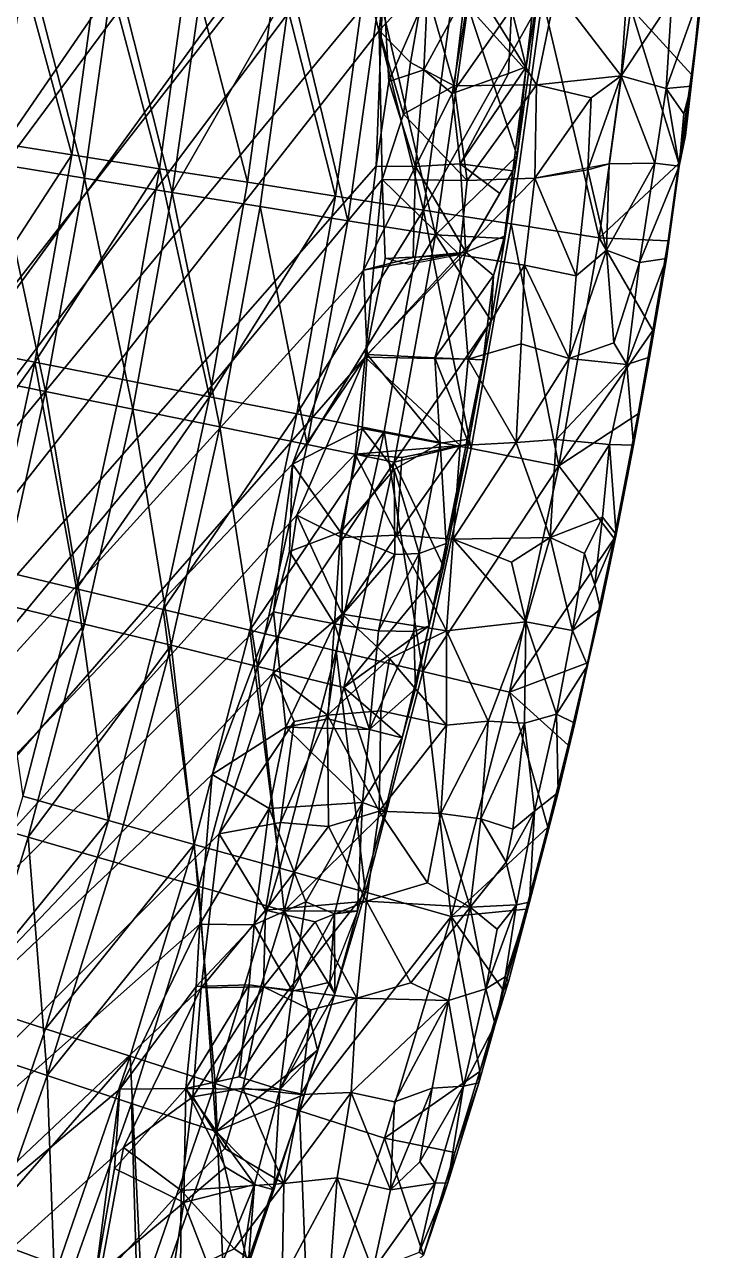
# Model space of a CAD drawing. Header units: metres. Extents: x -30 to 13953, y 0 to 4840.
# Drawn here: x 13711.4 to 13941.5, y 1764.8 to 2179.8 of the extents above; entities that cross this region are included whole.
import ezdxf

# ---------------------------------------------------------------- set-up
doc = ezdxf.new("R2010")
doc.units = ezdxf.units.M
doc.layers.add('SCOCCA', color=7, linetype='Continuous')

msp = doc.modelspace()

# ---------------------------------------------------------------- linework, layer by layer
at = {"layer": 'SCOCCA'}
for points in [[(13025, 3690, 1250), (13846.4, 2399.1, 1367), (13025, 1150, 1250)], [(13021.1, 3629, 1305), (13021.1, 1211, 1305), (13838.8, 2419.9, 1421.4)], [(13838.8, 2419.9, 1421.4), (13021.1, 1211, 1305), (13838, 2364.5, 1421.3)], [(13846.4, 2399.1, 1367), (13845, 2343.6, 1366.8), (13025, 1150, 1250)], [(13838, 2364.5, 1421.3), (13021.1, 1211, 1305), (13835.6, 2309, 1421)], [(13845, 2343.6, 1366.8), (13847.6, 2281.6, 1367.4), (13025, 1150, 1250)], [(13835.6, 2309, 1421), (13021.1, 1211, 1305), (13834.6, 2254.1, 1421.1)], [(13847.6, 2281.6, 1367.4), (13837.5, 2232.9, 1365.7), (13025, 1150, 1250)], [(13834.6, 2254.1, 1421.1), (13021.1, 1211, 1305), (13832.8, 2194.2, 1421.2)], [(13837.5, 2232.9, 1365.7), (13831.4, 2177.8, 1364.8), (13025, 1150, 1250)], [(13846.7, 2194, 1367.8), (13831.4, 2177.8, 1364.8), (13837.5, 2232.9, 1365.7)], [(13701.9, 2132.6, 2825.1), (13682.1, 2207.6, 3055.3), (13712, 2204, 2825.1)], [(13727.4, 2135.7, 3061.2), (13707.2, 2209.9, 3291.6), (13697.6, 2140.4, 3291.6)], [(13727.4, 2135.7, 3061.2), (13737.1, 2206.4, 3061.2), (13707.2, 2209.9, 3291.6)], [(13731.7, 2127.8, 2595), (13701.9, 2132.6, 2825.1), (13712, 2204, 2825.1)], [(13731.7, 2127.8, 2595), (13712, 2204, 2825.1), (13741.9, 2200.4, 2595)], [(13757.1, 2131, 2830.9), (13737.1, 2206.4, 3061.2), (13727.4, 2135.7, 3061.2)], [(13757.1, 2131, 2830.9), (13767, 2202.9, 2830.9), (13737.1, 2206.4, 3061.2)], [(13761.4, 2123, 2364.9), (13731.7, 2127.8, 2595), (13741.9, 2200.4, 2595)], [(13761.4, 2123, 2364.9), (13741.9, 2200.4, 2595), (13771.8, 2196.8, 2364.9)], [(13786.9, 2126.4, 2600.5), (13767, 2202.9, 2830.9), (13757.1, 2131, 2830.9)], [(13786.9, 2126.4, 2600.5), (13796.9, 2199.4, 2600.5), (13767, 2202.9, 2830.9)], [(13816.6, 2121.7, 2370.1), (13796.9, 2199.4, 2600.5), (13786.9, 2126.4, 2600.5)], [(13816.6, 2121.7, 2370.1), (13826.8, 2195.9, 2370.1), (13796.9, 2199.4, 2600.5)], [(13801.6, 2193.2, 2134.8), (13761.4, 2123, 2364.9), (13771.8, 2196.8, 2364.9)], [(13846.4, 2117, 2139.8), (13826.8, 2195.9, 2370.1), (13816.6, 2121.7, 2370.1)], [(13846.4, 2117, 2139.8), (13856.7, 2192.3, 2139.8), (13826.8, 2195.9, 2370.1)], [(13861.3, 2197, 1372.5), (13856.8, 2159.1, 1371.9), (13846.7, 2194, 1367.8)], [(13884.6, 2159.4, 1387), (13856.8, 2159.1, 1371.9), (13861.3, 2197, 1372.5)], [(13884.6, 2159.4, 1387), (13861.3, 2197, 1372.5), (13891.2, 2191.3, 1389.5)], [(13916.6, 2185.3, 1679.1), (13937.1, 2162.9, 1502.1), (13941.5, 2197.5, 1497.2)], [(13937.1, 2162.9, 1502.1), (13937, 2158.9, 1483.3), (13941.5, 2197.5, 1497.2)], [(13937, 2158.9, 1483.3), (13940.2, 2190.6, 1476), (13941.5, 2197.5, 1497.2)], [(13832.8, 2194.2, 1421.2), (13021.1, 1211, 1305), (13830.4, 2131.9, 1422)], [(13791.1, 2118.2, 2134.8), (13761.4, 2123, 2364.9), (13801.6, 2193.2, 2134.8)], [(13820.8, 2113.4, 1904.7), (13791.1, 2118.2, 2134.8), (13801.6, 2193.2, 2134.8)], [(13820.8, 2113.4, 1904.7), (13801.6, 2193.2, 2134.8), (13831.5, 2189.6, 1904.7)], [(13834.7, 2160.5, 1422.2), (13832.8, 2194.2, 1421.2), (13830.4, 2131.9, 1422)], [(13842, 2166.9, 1367), (13831.4, 2177.8, 1364.8), (13846.7, 2194, 1367.8)], [(13847.8, 2190.7, 1426.9), (13832.8, 2194.2, 1421.2), (13834.7, 2160.5, 1422.2)], [(13856.8, 2159.1, 1371.9), (13842, 2166.9, 1367), (13846.7, 2194, 1367.8)], [(13886.7, 2188.8, 1909.4), (13856.7, 2192.3, 2139.8), (13846.4, 2117, 2139.8)], [(13856.1, 2156.4, 1435.1), (13862.3, 2193.6, 1436.8), (13846.5, 2164.5, 1427.4)], [(13846.5, 2164.5, 1427.4), (13862.3, 2193.6, 1436.8), (13847.8, 2190.7, 1426.9)], [(13876.2, 2185.1, 1454.9), (13862.3, 2193.6, 1436.8), (13856.1, 2156.4, 1435.1)], [(13861.4, 2186, 1674.5), (13885.3, 2191.4, 1498), (13881.9, 2163.3, 1497.6)], [(13876.2, 2185.1, 1454.9), (13881.2, 2165.5, 1476.6), (13884.3, 2192.9, 1476.5)], [(13884.3, 2192.9, 1476.5), (13881.2, 2165.5, 1476.6), (13885.3, 2191.4, 1498)], [(13881.2, 2165.5, 1476.6), (13881.9, 2163.3, 1497.6), (13885.3, 2191.4, 1498)], [(13913.3, 2162.4, 1415), (13884.6, 2159.4, 1387), (13891.2, 2191.3, 1389.5)], [(13915.4, 2193.1, 1413.6), (13913.3, 2162.4, 1415), (13891.2, 2191.3, 1389.5)], [(13915.4, 2193.1, 1413.6), (13930.5, 2188.4, 1439.8), (13913.3, 2162.4, 1415)], [(13850.5, 2108.6, 1674.5), (13820.8, 2113.4, 1904.7), (13831.5, 2189.6, 1904.7)], [(13850.5, 2108.6, 1674.5), (13831.5, 2189.6, 1904.7), (13861.4, 2186, 1674.5)], [(13846.5, 2164.5, 1427.4), (13847.8, 2190.7, 1426.9), (13834.7, 2160.5, 1422.2)], [(13876.1, 2112.3, 1909.4), (13886.7, 2188.8, 1909.4), (13846.4, 2117, 2139.8)], [(13905.9, 2107.6, 1679.1), (13886.7, 2188.8, 1909.4), (13876.1, 2112.3, 1909.4)], [(13905.9, 2107.6, 1679.1), (13916.6, 2185.3, 1679.1), (13886.7, 2188.8, 1909.4)], [(13913.3, 2162.4, 1415), (13930.5, 2188.4, 1439.8), (13928.5, 2158.2, 1443.7)], [(13928.5, 2158.2, 1443.7), (13930.5, 2188.4, 1439.8), (13940.2, 2190.6, 1476)], [(13928.5, 2158.2, 1443.7), (13940.2, 2190.6, 1476), (13937, 2158.9, 1483.3)], [(13850.5, 2108.6, 1674.5), (13861.4, 2186, 1674.5), (13878.1, 2135.3, 1497)], [(13875.2, 2163.2, 1457.7), (13876.2, 2185.1, 1454.9), (13856.1, 2156.4, 1435.1)], [(13861.4, 2186, 1674.5), (13881.9, 2163.3, 1497.6), (13878.1, 2135.3, 1497)], [(13875.2, 2163.2, 1457.7), (13881.2, 2165.5, 1476.6), (13876.2, 2185.1, 1454.9)], [(13905.9, 2107.6, 1679.1), (13932.8, 2132.8, 1504.3), (13916.6, 2185.3, 1679.1)], [(13916.6, 2185.3, 1679.1), (13932.8, 2132.8, 1504.3), (13937.1, 2162.9, 1502.1)], [(13831.4, 2177.8, 1364.8), (13832.4, 2127.4, 1365.4), (13025, 1150, 1250)], [(13839.7, 2149.5, 1366.6), (13832.4, 2127.4, 1365.4), (13831.4, 2177.8, 1364.8)], [(13839.7, 2149.5, 1366.6), (13831.4, 2177.8, 1364.8), (13842, 2166.9, 1367)], [(13856.8, 2159.1, 1371.9), (13839.7, 2149.5, 1366.6), (13842, 2166.9, 1367)], [(13843.7, 2131.7, 1427.8), (13846.5, 2164.5, 1427.4), (13834.7, 2160.5, 1422.2)], [(13856.1, 2156.4, 1435.1), (13846.5, 2164.5, 1427.4), (13843.7, 2131.7, 1427.8)], [(13858.8, 2132.6, 1440.9), (13875.2, 2163.2, 1457.7), (13856.1, 2156.4, 1435.1)], [(13881.2, 2165.5, 1476.6), (13858.8, 2132.6, 1440.9), (13876.7, 2130.3, 1476.9)], [(13881.2, 2165.5, 1476.6), (13875.2, 2163.2, 1457.7), (13858.8, 2132.6, 1440.9)], [(13876.7, 2130.3, 1476.9), (13878.1, 2135.3, 1497), (13881.2, 2165.5, 1476.6)], [(13881.2, 2165.5, 1476.6), (13878.1, 2135.3, 1497), (13881.9, 2163.3, 1497.6)], [(13913.3, 2162.4, 1415), (13903.2, 2155, 1403.4), (13884.6, 2159.4, 1387)], [(13902, 2130.6, 1405.3), (13903.2, 2155, 1403.4), (13913.3, 2162.4, 1415)], [(13909.2, 2132.7, 1414.2), (13902, 2130.6, 1405.3), (13913.3, 2162.4, 1415)], [(13909.2, 2132.7, 1414.2), (13913.3, 2162.4, 1415), (13924.7, 2132.9, 1442)], [(13924.7, 2132.9, 1442), (13913.3, 2162.4, 1415), (13928.5, 2158.2, 1443.7)], [(13937, 2158.9, 1483.3), (13937.1, 2162.9, 1502.1), (13932.8, 2132.8, 1504.3)], [(13830.4, 2131.9, 1422), (13843.7, 2131.7, 1427.8), (13834.7, 2160.5, 1422.2)], [(13861.2, 2127, 1375.4), (13839.7, 2149.5, 1366.6), (13856.8, 2159.1, 1371.9)], [(13884.6, 2159.4, 1387), (13861.2, 2127, 1375.4), (13856.8, 2159.1, 1371.9)], [(13884.1, 2127.8, 1389.4), (13861.2, 2127, 1375.4), (13884.6, 2159.4, 1387)], [(13884.1, 2127.8, 1389.4), (13884.6, 2159.4, 1387), (13903.2, 2155, 1403.4)], [(13924.7, 2132.9, 1442), (13928.5, 2158.2, 1443.7), (13932.9, 2131.9, 1475.3)], [(13937, 2158.9, 1483.3), (13934.5, 2149.6, 1468.1), (13928.5, 2158.2, 1443.7)], [(13932.9, 2131.9, 1475.3), (13928.5, 2158.2, 1443.7), (13934.5, 2149.6, 1468.1)], [(13935.1, 2142.2, 1492.3), (13937, 2158.9, 1483.3), (13932.8, 2132.8, 1504.3)], [(13932.9, 2131.9, 1475.3), (13934.5, 2149.6, 1468.1), (13937, 2158.9, 1483.3)], [(13932.9, 2131.9, 1475.3), (13937, 2158.9, 1483.3), (13935.1, 2142.2, 1492.3)], [(13856.1, 2156.4, 1435.1), (13843.7, 2131.7, 1427.8), (13858.8, 2132.6, 1440.9)], [(13902, 2130.6, 1405.3), (13884.1, 2127.8, 1389.4), (13903.2, 2155, 1403.4)], [(13861.2, 2127, 1375.4), (13832.4, 2127.4, 1365.4), (13839.7, 2149.5, 1366.6)], [(13932.9, 2131.9, 1475.3), (13935.1, 2142.2, 1492.3), (13932.8, 2132.8, 1504.3)], [(13727.4, 2135.7, 3061.2), (13697.6, 2140.4, 3291.6), (13685.4, 2071.3, 3291.6)], [(13714.9, 2065.5, 3061.2), (13727.4, 2135.7, 3061.2), (13685.4, 2071.3, 3291.6)], [(13757.1, 2131, 2830.9), (13727.4, 2135.7, 3061.2), (13714.9, 2065.5, 3061.2)], [(13850.5, 2108.6, 1674.5), (13878.1, 2135.3, 1497), (13873.9, 2107.4, 1496.5)], [(13876.7, 2130.3, 1476.9), (13873.9, 2107.4, 1496.5), (13878.1, 2135.3, 1497)], [(13908.3, 2103.4, 1418.5), (13924.7, 2132.9, 1442), (13919.5, 2099.2, 1441)], [(13908.3, 2103.4, 1418.5), (13909.2, 2132.7, 1414.2), (13924.7, 2132.9, 1442)], [(13919.5, 2099.2, 1441), (13924.7, 2132.9, 1442), (13932.9, 2131.9, 1475.3)], [(13830.4, 2131.9, 1422), (13021.1, 1211, 1305), (13826.1, 2096.6, 1421.8)], [(13718.5, 2055.6, 2595), (13689, 2061.6, 2825.1), (13701.9, 2132.6, 2825.1)], [(13718.5, 2055.6, 2595), (13701.9, 2132.6, 2825.1), (13731.7, 2127.8, 2595)], [(13744.5, 2059.6, 2830.9), (13757.1, 2131, 2830.9), (13714.9, 2065.5, 3061.2)], [(13774, 2053.8, 2600.5), (13757.1, 2131, 2830.9), (13744.5, 2059.6, 2830.9)], [(13774, 2053.8, 2600.5), (13786.9, 2126.4, 2600.5), (13757.1, 2131, 2830.9)], [(13826.1, 2096.6, 1421.8), (13843.7, 2131.7, 1427.8), (13830.4, 2131.9, 1422)], [(13842.9, 2100.9, 1429.6), (13843.7, 2131.7, 1427.8), (13826.1, 2096.6, 1421.8)], [(13842.9, 2100.9, 1429.6), (13860.7, 2102.8, 1448.4), (13843.7, 2131.7, 1427.8)], [(13860.7, 2102.8, 1448.4), (13858.8, 2132.6, 1440.9), (13843.7, 2131.7, 1427.8)], [(13860.7, 2102.8, 1448.4), (13872.3, 2122.6, 1463.2), (13858.8, 2132.6, 1440.9)], [(13872.3, 2122.6, 1463.2), (13876.7, 2130.3, 1476.9), (13858.8, 2132.6, 1440.9)], [(13876.7, 2130.3, 1476.9), (13872.3, 2122.6, 1463.2), (13860.7, 2102.8, 1448.4)], [(13873.8, 2108.2, 1479.9), (13876.7, 2130.3, 1476.9), (13860.7, 2102.8, 1448.4)], [(13873.8, 2108.2, 1479.9), (13873.9, 2107.4, 1496.5), (13876.7, 2130.3, 1476.9)], [(13909.2, 2132.7, 1414.2), (13884.1, 2127.8, 1389.4), (13902, 2130.6, 1405.3)], [(13902, 2130.6, 1405.3), (13898.1, 2094.7, 1406.5), (13884.1, 2127.8, 1389.4)], [(13908.3, 2103.4, 1418.5), (13898.1, 2094.7, 1406.5), (13902, 2130.6, 1405.3)], [(13908.3, 2103.4, 1418.5), (13902, 2130.6, 1405.3), (13909.2, 2132.7, 1414.2)], [(13905.9, 2107.6, 1679.1), (13929.2, 2106.6, 1501.1), (13932.8, 2132.8, 1504.3)], [(13919.5, 2099.2, 1441), (13932.9, 2131.9, 1475.3), (13928.6, 2100.6, 1480.9)], [(13929.2, 2106.6, 1501.1), (13928.6, 2100.6, 1480.9), (13932.8, 2132.8, 1504.3)], [(13928.6, 2100.6, 1480.9), (13932.9, 2131.9, 1475.3), (13932.8, 2132.8, 1504.3)], [(13832.4, 2127.4, 1365.4), (13826.7, 2067.2, 1365.1), (13025, 1150, 1250)], [(13748, 2049.6, 2364.9), (13718.5, 2055.6, 2595), (13731.7, 2127.8, 2595)], [(13748, 2049.6, 2364.9), (13731.7, 2127.8, 2595), (13761.4, 2123, 2364.9)], [(13816.6, 2121.7, 2370.1), (13786.9, 2126.4, 2600.5), (13774, 2053.8, 2600.5)], [(13833.4, 2100.6, 1365.9), (13826.7, 2067.2, 1365.1), (13832.4, 2127.4, 1365.4)], [(13832.4, 2127.4, 1365.4), (13858.6, 2101.8, 1375.4), (13833.4, 2100.6, 1365.9)], [(13861.2, 2127, 1375.4), (13858.6, 2101.8, 1375.4), (13832.4, 2127.4, 1365.4)], [(13884.1, 2127.8, 1389.4), (13858.6, 2101.8, 1375.4), (13861.2, 2127, 1375.4)], [(13884.1, 2127.8, 1389.4), (13880.6, 2098.3, 1389.4), (13858.6, 2101.8, 1375.4)], [(13884.1, 2127.8, 1389.4), (13898.1, 2094.7, 1406.5), (13880.6, 2098.3, 1389.4)], [(13777.5, 2043.6, 2134.8), (13748, 2049.6, 2364.9), (13761.4, 2123, 2364.9)], [(13777.5, 2043.6, 2134.8), (13761.4, 2123, 2364.9), (13791.1, 2118.2, 2134.8)], [(13803.5, 2048, 2370.1), (13816.6, 2121.7, 2370.1), (13774, 2053.8, 2600.5)], [(13846.4, 2117, 2139.8), (13816.6, 2121.7, 2370.1), (13803.5, 2048, 2370.1)], [(13807, 2037.6, 1904.7), (13777.5, 2043.6, 2134.8), (13791.1, 2118.2, 2134.8)], [(13807, 2037.6, 1904.7), (13791.1, 2118.2, 2134.8), (13820.8, 2113.4, 1904.7)], [(13833.1, 2042.1, 2139.8), (13846.4, 2117, 2139.8), (13803.5, 2048, 2370.1)], [(13862.6, 2036.3, 1909.4), (13846.4, 2117, 2139.8), (13833.1, 2042.1, 2139.8)], [(13862.6, 2036.3, 1909.4), (13876.1, 2112.3, 1909.4), (13846.4, 2117, 2139.8)], [(13850.5, 2108.6, 1674.5), (13807, 2037.6, 1904.7), (13820.8, 2113.4, 1904.7)], [(13892.2, 2030.4, 1679.1), (13876.1, 2112.3, 1909.4), (13862.6, 2036.3, 1909.4)], [(13892.2, 2030.4, 1679.1), (13905.9, 2107.6, 1679.1), (13876.1, 2112.3, 1909.4)], [(13836.5, 2031.7, 1674.5), (13807, 2037.6, 1904.7), (13850.5, 2108.6, 1674.5)], [(13836.5, 2031.7, 1674.5), (13850.5, 2108.6, 1674.5), (13869.3, 2079.5, 1495.8)], [(13850.5, 2108.6, 1674.5), (13873.9, 2107.4, 1496.5), (13869.3, 2079.5, 1495.8)], [(13870.1, 2094.8, 1470.8), (13873.8, 2108.2, 1479.9), (13860.7, 2102.8, 1448.4)], [(13870.1, 2094.8, 1470.8), (13873.9, 2107.4, 1496.5), (13873.8, 2108.2, 1479.9)], [(13870.1, 2094.8, 1470.8), (13869.3, 2079.5, 1495.8), (13873.9, 2107.4, 1496.5)], [(13892.2, 2030.4, 1679.1), (13924, 2076.2, 1503.1), (13905.9, 2107.6, 1679.1)], [(13905.9, 2107.6, 1679.1), (13924, 2076.2, 1503.1), (13929.2, 2106.6, 1501.1)], [(13928.6, 2100.6, 1480.9), (13929.2, 2106.6, 1501.1), (13924, 2076.2, 1503.1)], [(13827.3, 2068.1, 1423.6), (13860.7, 2102.8, 1448.4), (13826.1, 2096.6, 1421.8)], [(13842.9, 2100.9, 1429.6), (13826.1, 2096.6, 1421.8), (13860.7, 2102.8, 1448.4)], [(13826.7, 2067.2, 1365.1), (13833.4, 2100.6, 1365.9), (13858.6, 2101.8, 1375.4)], [(13826.7, 2067.2, 1365.1), (13858.6, 2101.8, 1375.4), (13861.5, 2066.5, 1379.4)], [(13827.3, 2068.1, 1423.6), (13850.3, 2067, 1442.1), (13860.7, 2102.8, 1448.4)], [(13841.6, 2098.6, 1368.3), (13833.4, 2100.6, 1365.9), (13858.6, 2101.8, 1375.4)], [(13870.1, 2094.8, 1470.8), (13860.7, 2102.8, 1448.4), (13850.3, 2067, 1442.1)], [(13861.5, 2066.5, 1379.4), (13858.6, 2101.8, 1375.4), (13880.6, 2098.3, 1389.4)], [(13898.1, 2094.7, 1406.5), (13908.3, 2103.4, 1418.5), (13895.7, 2066.8, 1409)], [(13895.7, 2066.8, 1409), (13908.3, 2103.4, 1418.5), (13910.8, 2072.1, 1430.4)], [(13908.3, 2103.4, 1418.5), (13919.5, 2099.2, 1441), (13910.8, 2072.1, 1430.4)], [(13915.2, 2064.7, 1443.9), (13928.6, 2100.6, 1480.9), (13922.9, 2067.2, 1478.1)], [(13915.2, 2064.7, 1443.9), (13919.5, 2099.2, 1441), (13928.6, 2100.6, 1480.9)], [(13922.9, 2067.2, 1478.1), (13928.6, 2100.6, 1480.9), (13924, 2076.2, 1503.1)], [(13826.1, 2096.6, 1421.8), (13021.1, 1211, 1305), (13802.1, 2031, 1416.4)], [(13827.3, 2068.1, 1423.6), (13826.1, 2096.6, 1421.8), (13802.1, 2031, 1416.4)], [(13861.5, 2066.5, 1379.4), (13880.6, 2098.3, 1389.4), (13879.5, 2071.7, 1391.3)], [(13879.5, 2071.7, 1391.3), (13880.6, 2098.3, 1389.4), (13895.7, 2066.8, 1409)], [(13880.6, 2098.3, 1389.4), (13898.1, 2094.7, 1406.5), (13895.7, 2066.8, 1409)], [(13915.2, 2064.7, 1443.9), (13910.8, 2072.1, 1430.4), (13919.5, 2099.2, 1441)], [(13870.1, 2094.8, 1470.8), (13850.3, 2067, 1442.1), (13866.6, 2066.3, 1477.2)], [(13866.6, 2066.3, 1477.2), (13869.3, 2079.5, 1495.8), (13870.1, 2094.8, 1470.8)], [(13836.5, 2031.7, 1674.5), (13869.3, 2079.5, 1495.8), (13861.6, 2037.9, 1494.8)], [(13866.6, 2066.3, 1477.2), (13861.6, 2037.9, 1494.8), (13869.3, 2079.5, 1495.8)], [(13892.2, 2030.4, 1679.1), (13919.1, 2048, 1502.4), (13924, 2076.2, 1503.1)], [(13922.9, 2067.2, 1478.1), (13924, 2076.2, 1503.1), (13919.1, 2048, 1502.4)], [(13714.9, 2065.5, 3061.2), (13685.4, 2071.3, 3291.6), (13670.4, 2002.8, 3291.6)], [(13879.5, 2071.7, 1391.3), (13877.8, 2038.3, 1394.5), (13861.5, 2066.5, 1379.4)], [(13879.5, 2071.7, 1391.3), (13895.7, 2066.8, 1409), (13877.8, 2038.3, 1394.5)], [(13895.7, 2066.8, 1409), (13910.8, 2072.1, 1430.4), (13915.2, 2064.7, 1443.9)], [(13826.7, 2067.2, 1365.1), (13803.6, 2013.7, 1360.9), (13025, 1150, 1250)], [(13825.7, 2043.1, 1424.5), (13827.3, 2068.1, 1423.6), (13802.1, 2031, 1416.4)], [(13823.3, 2034.4, 1364.8), (13803.6, 2013.7, 1360.9), (13826.7, 2067.2, 1365.1)], [(13823.3, 2034.4, 1364.8), (13826.7, 2067.2, 1365.1), (13858.8, 2037.3, 1380.3)], [(13852.1, 2038.1, 1450.9), (13827.3, 2068.1, 1423.6), (13825.7, 2043.1, 1424.5)], [(13858.8, 2037.3, 1380.3), (13826.7, 2067.2, 1365.1), (13861.5, 2066.5, 1379.4)], [(13852.1, 2038.1, 1450.9), (13850.3, 2067, 1442.1), (13827.3, 2068.1, 1423.6)], [(13861.2, 2039.3, 1474), (13850.3, 2067, 1442.1), (13852.1, 2038.1, 1450.9)], [(13866.6, 2066.3, 1477.2), (13850.3, 2067, 1442.1), (13861.2, 2039.3, 1474)], [(13858.8, 2037.3, 1380.3), (13861.5, 2066.5, 1379.4), (13877.8, 2038.3, 1394.5)], [(13895.7, 2066.8, 1409), (13891.3, 2039.3, 1409.1), (13877.8, 2038.3, 1394.5)], [(13895.7, 2066.8, 1409), (13915.2, 2064.7, 1443.9), (13891.3, 2039.3, 1409.1)], [(13915.2, 2064.7, 1443.9), (13922.9, 2067.2, 1478.1), (13917.5, 2037.4, 1477.3)], [(13922.9, 2067.2, 1478.1), (13919.1, 2048, 1502.4), (13917.5, 2037.4, 1477.3)], [(13699.7, 1995.8, 3061.2), (13714.9, 2065.5, 3061.2), (13670.4, 2002.8, 3291.6)], [(13729, 1988.8, 2830.9), (13714.9, 2065.5, 3061.2), (13699.7, 1995.8, 3061.2)], [(13729, 1988.8, 2830.9), (13744.5, 2059.6, 2830.9), (13714.9, 2065.5, 3061.2)], [(13861.2, 2039.3, 1474), (13861.6, 2037.9, 1494.8), (13866.6, 2066.3, 1477.2)], [(13915.2, 2064.7, 1443.9), (13909.4, 2037.6, 1441.1), (13891.3, 2039.3, 1409.1)], [(13915.2, 2064.7, 1443.9), (13917.5, 2037.4, 1477.3), (13909.4, 2037.6, 1441.1)], [(13702.5, 1984, 2595), (13689, 2061.6, 2825.1), (13718.5, 2055.6, 2595)], [(13774, 2053.8, 2600.5), (13744.5, 2059.6, 2830.9), (13729, 1988.8, 2830.9)], [(13731.7, 1976.8, 2364.9), (13702.5, 1984, 2595), (13718.5, 2055.6, 2595)], [(13731.7, 1976.8, 2364.9), (13718.5, 2055.6, 2595), (13748, 2049.6, 2364.9)], [(13758.3, 1981.8, 2600.5), (13774, 2053.8, 2600.5), (13729, 1988.8, 2830.9)], [(13803.5, 2048, 2370.1), (13774, 2053.8, 2600.5), (13758.3, 1981.8, 2600.5)], [(13761, 1969.7, 2134.8), (13731.7, 1976.8, 2364.9), (13748, 2049.6, 2364.9)], [(13761, 1969.7, 2134.8), (13748, 2049.6, 2364.9), (13777.5, 2043.6, 2134.8)], [(13787.6, 1974.8, 2370.1), (13803.5, 2048, 2370.1), (13758.3, 1981.8, 2600.5)], [(13833.1, 2042.1, 2139.8), (13803.5, 2048, 2370.1), (13787.6, 1974.8, 2370.1)], [(13892.2, 2030.4, 1679.1), (13910.9, 2005.8, 1501.3), (13919.1, 2048, 1502.4)], [(13917.5, 2037.4, 1477.3), (13919.1, 2048, 1502.4), (13910.9, 2005.8, 1501.3)], [(13790.2, 1962.5, 1904.7), (13761, 1969.7, 2134.8), (13777.5, 2043.6, 2134.8)], [(13790.2, 1962.5, 1904.7), (13777.5, 2043.6, 2134.8), (13807, 2037.6, 1904.7)], [(13816.9, 1967.8, 2139.8), (13833.1, 2042.1, 2139.8), (13787.6, 1974.8, 2370.1)], [(13802.1, 2031, 1416.4), (13818.3, 2008, 1423.2), (13825.7, 2043.1, 1424.5)], [(13846.2, 1960.8, 1909.4), (13833.1, 2042.1, 2139.8), (13816.9, 1967.8, 2139.8)], [(13818.3, 2008, 1423.2), (13836.5, 2029.2, 1432.9), (13825.7, 2043.1, 1424.5)], [(13825.7, 2043.1, 1424.5), (13836.5, 2029.2, 1432.9), (13852.1, 2038.1, 1450.9)], [(13846.2, 1960.8, 1909.4), (13862.6, 2036.3, 1909.4), (13833.1, 2042.1, 2139.8)], [(13836.5, 2031.7, 1674.5), (13790.2, 1962.5, 1904.7), (13807, 2037.6, 1904.7)], [(13844.9, 2000.8, 1449.9), (13852.1, 2038.1, 1450.9), (13836.5, 2029.2, 1432.9)], [(13836.5, 2031.7, 1674.5), (13861.6, 2037.9, 1494.8), (13853.2, 1996.4, 1493.6)], [(13854.1, 2004.1, 1473.6), (13852.1, 2038.1, 1450.9), (13844.9, 2000.8, 1449.9)], [(13854.1, 2004.1, 1473.6), (13861.2, 2039.3, 1474), (13852.1, 2038.1, 1450.9)], [(13854.1, 2004.1, 1473.6), (13853.2, 1996.4, 1493.6), (13861.6, 2037.9, 1494.8)], [(13854.1, 2004.1, 1473.6), (13861.6, 2037.9, 1494.8), (13861.2, 2039.3, 1474)], [(13856.4, 2005.6, 1382), (13858.8, 2037.3, 1380.3), (13877.8, 2038.3, 1394.5)], [(13856.4, 2005.6, 1382), (13877.8, 2038.3, 1394.5), (13889.3, 2006.2, 1414.8)], [(13891.3, 2039.3, 1409.1), (13889.3, 2006.2, 1414.8), (13877.8, 2038.3, 1394.5)], [(13891.3, 2039.3, 1409.1), (13909.4, 2037.6, 1441.1), (13889.3, 2006.2, 1414.8)], [(13907, 2013.1, 1446.6), (13889.3, 2006.2, 1414.8), (13909.4, 2037.6, 1441.1)], [(13907, 2013.1, 1446.6), (13909.4, 2037.6, 1441.1), (13911.6, 2007.2, 1476.6)], [(13909.4, 2037.6, 1441.1), (13917.5, 2037.4, 1477.3), (13911.6, 2007.2, 1476.6)], [(13818.7, 2006.2, 1364.3), (13803.6, 2013.7, 1360.9), (13823.3, 2034.4, 1364.8)], [(13823.3, 2034.4, 1364.8), (13837.4, 2007, 1370.9), (13818.7, 2006.2, 1364.3)], [(13823.3, 2034.4, 1364.8), (13858.8, 2037.3, 1380.3), (13839.1, 2033.2, 1370.1)], [(13823.3, 2034.4, 1364.8), (13839.1, 2033.2, 1370.1), (13837.4, 2007, 1370.9)], [(13837.4, 2007, 1370.9), (13839.1, 2033.2, 1370.1), (13858.8, 2037.3, 1380.3)], [(13837.4, 2007, 1370.9), (13858.8, 2037.3, 1380.3), (13856.4, 2005.6, 1382)], [(13892.2, 2030.4, 1679.1), (13862.6, 2036.3, 1909.4), (13846.2, 1960.8, 1909.4)], [(13911.6, 2007.2, 1476.6), (13917.5, 2037.4, 1477.3), (13910.9, 2005.8, 1501.3)], [(13802.1, 2031, 1416.4), (13021.1, 1211, 1305), (13795.6, 1981, 1415.9)], [(13819.4, 1955.4, 1674.5), (13790.2, 1962.5, 1904.7), (13836.5, 2031.7, 1674.5)], [(13801.1, 2001.4, 1416.6), (13802.1, 2031, 1416.4), (13795.6, 1981, 1415.9)], [(13802.1, 2031, 1416.4), (13801.1, 2001.4, 1416.6), (13818.3, 2008, 1423.2)], [(13836.7, 2000.4, 1438.4), (13836.5, 2029.2, 1432.9), (13818.3, 2008, 1423.2)], [(13819.4, 1955.4, 1674.5), (13836.5, 2031.7, 1674.5), (13853.2, 1996.4, 1493.6)], [(13844.9, 2000.8, 1449.9), (13836.5, 2029.2, 1432.9), (13836.7, 2000.4, 1438.4)], [(13875.5, 1953.8, 1679.1), (13892.2, 2030.4, 1679.1), (13846.2, 1960.8, 1909.4)], [(13875.5, 1953.8, 1679.1), (13910.9, 2005.8, 1501.3), (13892.2, 2030.4, 1679.1)], [(13803.6, 2013.7, 1360.9), (13795.5, 1960.3, 1359.9), (13025, 1150, 1250)], [(13818.9, 1980.2, 1365.4), (13795.5, 1960.3, 1359.9), (13803.6, 2013.7, 1360.9)], [(13818.9, 1980.2, 1365.4), (13803.6, 2013.7, 1360.9), (13818.7, 2006.2, 1364.3)], [(13907, 2013.1, 1446.6), (13900.9, 2000.7, 1436.4), (13889.3, 2006.2, 1414.8)], [(13907, 2013.1, 1446.6), (13904.4, 1990.2, 1452.5), (13900.9, 2000.7, 1436.4)], [(13907, 2013.1, 1446.6), (13911.6, 2007.2, 1476.6), (13904.4, 1990.2, 1452.5)], [(13816.3, 1977, 1424.9), (13818.3, 2008, 1423.2), (13801.1, 2001.4, 1416.6)], [(13836.7, 2000.4, 1438.4), (13818.3, 2008, 1423.2), (13816.3, 1977, 1424.9)], [(13818.7, 2006.2, 1364.3), (13837.4, 2007, 1370.9), (13818.9, 1980.2, 1365.4)], [(13818.9, 1980.2, 1365.4), (13837.4, 2007, 1370.9), (13854.2, 1974.6, 1384.5)], [(13837.4, 2007, 1370.9), (13856.4, 2005.6, 1382), (13854.2, 1974.6, 1384.5)], [(13854.2, 1974.6, 1384.5), (13856.4, 2005.6, 1382), (13881, 1977.6, 1410.8)], [(13889.3, 2006.2, 1414.8), (13876.2, 1997.8, 1399.6), (13856.4, 2005.6, 1382)], [(13881, 1977.6, 1410.8), (13856.4, 2005.6, 1382), (13876.2, 1997.8, 1399.6)], [(13875.5, 1953.8, 1679.1), (13901.9, 1963.8, 1500.1), (13910.9, 2005.8, 1501.3)], [(13881, 1977.6, 1410.8), (13876.2, 1997.8, 1399.6), (13889.3, 2006.2, 1414.8)], [(13881, 1977.6, 1410.8), (13889.3, 2006.2, 1414.8), (13896.8, 1974.7, 1439.8)], [(13896.8, 1974.7, 1439.8), (13889.3, 2006.2, 1414.8), (13900.9, 2000.7, 1436.4)], [(13906.3, 1981.9, 1476.9), (13910.9, 2005.8, 1501.3), (13901.9, 1963.8, 1500.1)], [(13911.6, 2007.2, 1476.6), (13906.3, 1981.9, 1476.9), (13904.4, 1990.2, 1452.5)], [(13911.6, 2007.2, 1476.6), (13910.9, 2005.8, 1501.3), (13906.3, 1981.9, 1476.9)], [(13816.3, 1977, 1424.9), (13801.1, 2001.4, 1416.6), (13795.6, 1981, 1415.9)], [(13831.2, 1974.6, 1438.7), (13836.7, 2000.4, 1438.4), (13816.3, 1977, 1424.9)], [(13831.2, 1974.6, 1438.7), (13844.9, 2000.8, 1449.9), (13836.7, 2000.4, 1438.4)], [(13843.1, 1974.4, 1456.5), (13844.9, 2000.8, 1449.9), (13831.2, 1974.6, 1438.7)], [(13848.3, 1976.3, 1477.1), (13844.9, 2000.8, 1449.9), (13843.1, 1974.4, 1456.5)], [(13848.3, 1976.3, 1477.1), (13854.1, 2004.1, 1473.6), (13844.9, 2000.8, 1449.9)], [(13848.3, 1976.3, 1477.1), (13853.2, 1996.4, 1493.6), (13854.1, 2004.1, 1473.6)], [(13896.8, 1974.7, 1439.8), (13900.9, 2000.7, 1436.4), (13904.4, 1990.2, 1452.5)], [(13819.4, 1955.4, 1674.5), (13853.2, 1996.4, 1493.6), (13848.3, 1976.3, 1477.1)], [(13710.8, 1918.6, 2830.9), (13729, 1988.8, 2830.9), (13699.7, 1995.8, 3061.2)], [(13739.8, 1910.4, 2600.5), (13729, 1988.8, 2830.9), (13710.8, 1918.6, 2830.9)], [(13739.8, 1910.4, 2600.5), (13758.3, 1981.8, 2600.5), (13729, 1988.8, 2830.9)], [(13896.8, 1974.7, 1439.8), (13904.4, 1990.2, 1452.5), (13906.3, 1981.9, 1476.9)], [(13731.7, 1976.8, 2364.9), (13683.6, 1913.1, 2595), (13702.5, 1984, 2595)], [(13021.1, 1211, 1305), (13774.9, 1926, 1412.4), (13795.6, 1981, 1415.9)], [(13768.8, 1902.3, 2370.1), (13758.3, 1981.8, 2600.5), (13739.8, 1910.4, 2600.5)], [(13768.8, 1902.3, 2370.1), (13787.6, 1974.8, 2370.1), (13758.3, 1981.8, 2600.5)], [(13799.8, 1942, 1419.5), (13795.6, 1981, 1415.9), (13774.9, 1926, 1412.4)], [(13818.9, 1980.2, 1365.4), (13813.9, 1946, 1365.2), (13795.5, 1960.3, 1359.9)], [(13799.8, 1942, 1419.5), (13816.3, 1977, 1424.9), (13795.6, 1981, 1415.9)], [(13818.9, 1980.2, 1365.4), (13834.9, 1965.2, 1373.2), (13813.9, 1946, 1365.2)], [(13834.9, 1965.2, 1373.2), (13818.9, 1980.2, 1365.4), (13854.2, 1974.6, 1384.5)], [(13896.8, 1974.7, 1439.8), (13906.3, 1981.9, 1476.9), (13901.9, 1962.9, 1473.1)], [(13901.9, 1962.9, 1473.1), (13906.3, 1981.9, 1476.9), (13901.9, 1963.8, 1500.1)], [(13712.6, 1904.8, 2364.9), (13683.6, 1913.1, 2595), (13731.7, 1976.8, 2364.9)], [(13761, 1969.7, 2134.8), (13712.6, 1904.8, 2364.9), (13731.7, 1976.8, 2364.9)], [(13816.3, 1977, 1424.9), (13799.8, 1942, 1419.5), (13814, 1944.8, 1427.3)], [(13828.1, 1941.2, 1444.4), (13816.3, 1977, 1424.9), (13814, 1944.8, 1427.3)], [(13828.1, 1941.2, 1444.4), (13831.2, 1974.6, 1438.7), (13816.3, 1977, 1424.9)], [(13819.4, 1955.4, 1674.5), (13848.3, 1976.3, 1477.1), (13839.2, 1938.4, 1474.2)], [(13843.7, 1955, 1475.3), (13839.2, 1938.4, 1474.2), (13848.3, 1976.3, 1477.1)], [(13843.1, 1974.4, 1456.5), (13843.7, 1955, 1475.3), (13848.3, 1976.3, 1477.1)], [(13881, 1977.6, 1410.8), (13868.3, 1944, 1402.8), (13854.2, 1974.6, 1384.5)], [(13881, 1977.6, 1410.8), (13880.6, 1943.3, 1420.7), (13868.3, 1944, 1402.8)], [(13880.6, 1943.3, 1420.7), (13881, 1977.6, 1410.8), (13891.4, 1946.4, 1442)], [(13896.8, 1974.7, 1439.8), (13891.4, 1946.4, 1442), (13881, 1977.6, 1410.8)], [(13797.8, 1894.2, 2139.8), (13787.6, 1974.8, 2370.1), (13768.8, 1902.3, 2370.1)], [(13797.8, 1894.2, 2139.8), (13816.9, 1967.8, 2139.8), (13787.6, 1974.8, 2370.1)], [(13828.1, 1941.2, 1444.4), (13843.1, 1974.4, 1456.5), (13831.2, 1974.6, 1438.7)], [(13828.1, 1941.2, 1444.4), (13843.7, 1955, 1475.3), (13843.1, 1974.4, 1456.5)], [(13854.2, 1974.6, 1384.5), (13854.2, 1942.7, 1389.5), (13834.9, 1965.2, 1373.2)], [(13854.2, 1974.6, 1384.5), (13868.3, 1944, 1402.8), (13854.2, 1942.7, 1389.5)], [(13891.4, 1946.4, 1442), (13896.8, 1974.7, 1439.8), (13901.9, 1962.9, 1473.1)], [(13741.5, 1896.4, 2134.8), (13712.6, 1904.8, 2364.9), (13761, 1969.7, 2134.8)], [(13770.4, 1888.1, 1904.7), (13741.5, 1896.4, 2134.8), (13761, 1969.7, 2134.8)], [(13770.4, 1888.1, 1904.7), (13761, 1969.7, 2134.8), (13790.2, 1962.5, 1904.7)], [(13826.8, 1886.1, 1909.4), (13816.9, 1967.8, 2139.8), (13797.8, 1894.2, 2139.8)], [(13826.8, 1886.1, 1909.4), (13846.2, 1960.8, 1909.4), (13816.9, 1967.8, 2139.8)], [(13834.9, 1965.2, 1373.2), (13832, 1947.5, 1373.3), (13813.9, 1946, 1365.2)], [(13834.9, 1965.2, 1373.2), (13854.2, 1942.7, 1389.5), (13832, 1947.5, 1373.3)], [(13875.5, 1953.8, 1679.1), (13895.4, 1935.9, 1499.3), (13901.9, 1963.8, 1500.1)], [(13891.4, 1946.4, 1442), (13901.9, 1962.9, 1473.1), (13897.6, 1943.3, 1475.7)], [(13897.6, 1943.3, 1475.7), (13901.9, 1963.8, 1500.1), (13895.4, 1935.9, 1499.3)], [(13897.6, 1943.3, 1475.7), (13901.9, 1962.9, 1473.1), (13901.9, 1963.8, 1500.1)], [(13795.5, 1960.3, 1359.9), (13777.3, 1905.9, 1357.1), (13025, 1150, 1250)], [(13799.3, 1879.8, 1674.5), (13770.4, 1888.1, 1904.7), (13790.2, 1962.5, 1904.7)], [(13802.6, 1943.9, 1361.7), (13777.3, 1905.9, 1357.1), (13795.5, 1960.3, 1359.9)], [(13799.3, 1879.8, 1674.5), (13790.2, 1962.5, 1904.7), (13819.4, 1955.4, 1674.5)], [(13802.6, 1943.9, 1361.7), (13795.5, 1960.3, 1359.9), (13813.9, 1946, 1365.2)], [(13855.8, 1877.9, 1679.1), (13846.2, 1960.8, 1909.4), (13826.8, 1886.1, 1909.4)], [(13855.8, 1877.9, 1679.1), (13875.5, 1953.8, 1679.1), (13846.2, 1960.8, 1909.4)], [(13799.3, 1879.8, 1674.5), (13819.4, 1955.4, 1674.5), (13833.5, 1913.7, 1476.9)], [(13819.4, 1955.4, 1674.5), (13839.2, 1938.4, 1474.2), (13833.5, 1913.7, 1476.9)], [(13828.1, 1941.2, 1444.4), (13839.2, 1938.4, 1474.2), (13843.7, 1955, 1475.3)], [(13855.8, 1877.9, 1679.1), (13888.5, 1908.1, 1498.4), (13875.5, 1953.8, 1679.1)], [(13875.5, 1953.8, 1679.1), (13888.5, 1908.1, 1498.4), (13895.4, 1935.9, 1499.3)], [(13813.9, 1946, 1365.2), (13832, 1947.5, 1373.3), (13831.4, 1913.6, 1376.5)], [(13831.4, 1913.6, 1376.5), (13832, 1947.5, 1373.3), (13854.2, 1942.7, 1389.5)], [(13884, 1913.6, 1443), (13880.6, 1943.3, 1420.7), (13891.4, 1946.4, 1442)], [(13884, 1913.6, 1443), (13891.4, 1946.4, 1442), (13892, 1919.9, 1475.8)], [(13892, 1919.9, 1475.8), (13891.4, 1946.4, 1442), (13897.6, 1943.3, 1475.7)], [(13794.2, 1914.5, 1419.5), (13799.8, 1942, 1419.5), (13774.9, 1926, 1412.4)], [(13802.6, 1943.9, 1361.7), (13798, 1909.7, 1361.8), (13777.3, 1905.9, 1357.1)], [(13825.8, 1916.5, 1449.3), (13799.8, 1942, 1419.5), (13794.2, 1914.5, 1419.5)], [(13798, 1909.7, 1361.8), (13802.6, 1943.9, 1361.7), (13813.9, 1946, 1365.2)], [(13798, 1909.7, 1361.8), (13813.9, 1946, 1365.2), (13814.3, 1908.3, 1367.8)], [(13828.1, 1941.2, 1444.4), (13814, 1944.8, 1427.3), (13799.8, 1942, 1419.5)], [(13825.8, 1916.5, 1449.3), (13828.1, 1941.2, 1444.4), (13799.8, 1942, 1419.5)], [(13814.3, 1908.3, 1367.8), (13813.9, 1946, 1365.2), (13831.4, 1913.6, 1376.5)], [(13831.4, 1913.6, 1376.5), (13854.2, 1942.7, 1389.5), (13852.3, 1912.7, 1393.4)], [(13865.8, 1910.9, 1409), (13852.3, 1912.7, 1393.4), (13868.3, 1944, 1402.8)], [(13854.2, 1942.7, 1389.5), (13868.3, 1944, 1402.8), (13852.3, 1912.7, 1393.4)], [(13868.3, 1944, 1402.8), (13880.6, 1943.3, 1420.7), (13865.8, 1910.9, 1409)], [(13865.8, 1910.9, 1409), (13880.6, 1943.3, 1420.7), (13876.6, 1907.4, 1427.9)], [(13880.6, 1943.3, 1420.7), (13884, 1913.6, 1443), (13876.6, 1907.4, 1427.9)], [(13892, 1919.9, 1475.8), (13897.6, 1943.3, 1475.7), (13895.4, 1935.9, 1499.3)], [(13839.2, 1938.4, 1474.2), (13828.1, 1941.2, 1444.4), (13825.8, 1916.5, 1449.3)], [(13833.5, 1913.7, 1476.9), (13839.2, 1938.4, 1474.2), (13825.8, 1916.5, 1449.3)], [(13892, 1919.9, 1475.8), (13895.4, 1935.9, 1499.3), (13888.5, 1908.1, 1498.4)], [(13021.1, 1211, 1305), (13770.7, 1875.3, 1412.8), (13774.9, 1926, 1412.4)], [(13770.7, 1875.3, 1412.8), (13794.2, 1914.5, 1419.5), (13774.9, 1926, 1412.4)], [(13739.8, 1910.4, 2600.5), (13710.8, 1918.6, 2830.9), (13689.9, 1849.1, 2830.9)], [(13892, 1919.9, 1475.8), (13882.3, 1882.7, 1474.9), (13884, 1913.6, 1443)], [(13882.3, 1882.7, 1474.9), (13892, 1919.9, 1475.8), (13888.5, 1908.1, 1498.4)], [(13690.5, 1833.5, 2364.9), (13683.6, 1913.1, 2595), (13712.6, 1904.8, 2364.9)], [(13770.7, 1875.3, 1412.8), (13789.1, 1875.1, 1421), (13794.2, 1914.5, 1419.5)], [(13806.6, 1882.8, 1433), (13794.2, 1914.5, 1419.5), (13789.1, 1875.1, 1421)], [(13806.6, 1882.8, 1433), (13825.8, 1916.5, 1449.3), (13794.2, 1914.5, 1419.5)], [(13799.3, 1879.8, 1674.5), (13833.5, 1913.7, 1476.9), (13824.1, 1879.7, 1473.8)], [(13816.3, 1878.8, 1448.8), (13825.8, 1916.5, 1449.3), (13806.6, 1882.8, 1433)], [(13827.1, 1883.1, 1378.4), (13814.3, 1908.3, 1367.8), (13831.4, 1913.6, 1376.5)], [(13825.8, 1916.5, 1449.3), (13816.3, 1878.8, 1448.8), (13824.1, 1879.7, 1473.8)], [(13825.8, 1916.5, 1449.3), (13824.1, 1879.7, 1473.8), (13833.5, 1913.7, 1476.9)], [(13827.1, 1883.1, 1378.4), (13831.4, 1913.6, 1376.5), (13847.8, 1889.3, 1394.1)], [(13852.3, 1912.7, 1393.4), (13847.8, 1889.3, 1394.1), (13831.4, 1913.6, 1376.5)], [(13884, 1913.6, 1443), (13877.9, 1881.8, 1448.8), (13874.4, 1896.3, 1428.8)], [(13884, 1913.6, 1443), (13874.4, 1896.3, 1428.8), (13876.6, 1907.4, 1427.9)], [(13884, 1913.6, 1443), (13882.3, 1882.7, 1474.9), (13877.9, 1881.8, 1448.8)], [(13718.5, 1839.9, 2600.5), (13739.8, 1910.4, 2600.5), (13689.9, 1849.1, 2830.9)], [(13768.8, 1902.3, 2370.1), (13739.8, 1910.4, 2600.5), (13718.5, 1839.9, 2600.5)], [(13793, 1880, 1361.7), (13777.3, 1905.9, 1357.1), (13798, 1909.7, 1361.8)], [(13793, 1880, 1361.7), (13798, 1909.7, 1361.8), (13814.3, 1908.3, 1367.8)], [(13852.3, 1912.7, 1393.4), (13862.2, 1881, 1415.2), (13847.8, 1889.3, 1394.1)], [(13865.8, 1910.9, 1409), (13862.2, 1881, 1415.2), (13852.3, 1912.7, 1393.4)], [(13865.8, 1910.9, 1409), (13874.4, 1896.3, 1428.8), (13862.2, 1881, 1415.2)], [(13865.8, 1910.9, 1409), (13876.6, 1907.4, 1427.9), (13874.4, 1896.3, 1428.8)], [(13025, 1150, 1250), (13777.3, 1905.9, 1357.1), (13771.2, 1853.7, 1356.8)], [(13719.1, 1824.1, 2134.8), (13690.5, 1833.5, 2364.9), (13712.6, 1904.8, 2364.9)], [(13719.1, 1824.1, 2134.8), (13712.6, 1904.8, 2364.9), (13741.5, 1896.4, 2134.8)], [(13793, 1880, 1361.7), (13771.2, 1853.7, 1356.8), (13777.3, 1905.9, 1357.1)], [(13827.1, 1883.1, 1378.4), (13793, 1880, 1361.7), (13814.3, 1908.3, 1367.8)], [(13855.8, 1877.9, 1679.1), (13881.2, 1880.4, 1497.4), (13888.5, 1908.1, 1498.4)], [(13882.3, 1882.7, 1474.9), (13888.5, 1908.1, 1498.4), (13881.2, 1880.4, 1497.4)], [(13747.2, 1830.6, 2370.1), (13768.8, 1902.3, 2370.1), (13718.5, 1839.9, 2600.5)], [(13775.9, 1821.4, 2139.8), (13768.8, 1902.3, 2370.1), (13747.2, 1830.6, 2370.1)], [(13775.9, 1821.4, 2139.8), (13797.8, 1894.2, 2139.8), (13768.8, 1902.3, 2370.1)], [(13770.4, 1888.1, 1904.7), (13719.1, 1824.1, 2134.8), (13741.5, 1896.4, 2134.8)], [(13826.8, 1886.1, 1909.4), (13797.8, 1894.2, 2139.8), (13775.9, 1821.4, 2139.8)], [(13874.4, 1896.3, 1428.8), (13877.9, 1881.8, 1448.8), (13862.2, 1881, 1415.2)], [(13747.6, 1814.6, 1904.7), (13719.1, 1824.1, 2134.8), (13770.4, 1888.1, 1904.7)], [(13776.2, 1805.1, 1674.5), (13747.6, 1814.6, 1904.7), (13770.4, 1888.1, 1904.7)], [(13776.2, 1805.1, 1674.5), (13770.4, 1888.1, 1904.7), (13799.3, 1879.8, 1674.5)], [(13862.2, 1881, 1415.2), (13827.1, 1883.1, 1378.4), (13847.8, 1889.3, 1394.1)], [(13804.5, 1812.1, 1909.4), (13826.8, 1886.1, 1909.4), (13775.9, 1821.4, 2139.8)], [(13855.8, 1877.9, 1679.1), (13826.8, 1886.1, 1909.4), (13804.5, 1812.1, 1909.4)], [(13792.3, 1854.1, 1362.9), (13771.2, 1853.7, 1356.8), (13793, 1880, 1361.7)], [(13776.2, 1805.1, 1674.5), (13799.3, 1879.8, 1674.5), (13810.6, 1832.6, 1479.4)], [(13789.1, 1875.1, 1421), (13802.1, 1852.6, 1437), (13806.6, 1882.8, 1433)], [(13792.3, 1854.1, 1362.9), (13793, 1880, 1361.7), (13809.8, 1876.1, 1368.6)], [(13827.1, 1883.1, 1378.4), (13809.8, 1876.1, 1368.6), (13793, 1880, 1361.7)], [(13799.3, 1879.8, 1674.5), (13816.4, 1851.7, 1475.9), (13810.6, 1832.6, 1479.4)], [(13799.3, 1879.8, 1674.5), (13824.1, 1879.7, 1473.8), (13816.4, 1851.7, 1475.9)], [(13816.3, 1878.8, 1448.8), (13806.6, 1882.8, 1433), (13802.1, 1852.6, 1437)], [(13827.1, 1883.1, 1378.4), (13823.8, 1850.3, 1381.4), (13809.8, 1876.1, 1368.6)], [(13842.1, 1855.4, 1396.3), (13823.8, 1850.3, 1381.4), (13827.1, 1883.1, 1378.4)], [(13842.1, 1855.4, 1396.3), (13827.1, 1883.1, 1378.4), (13862.2, 1881, 1415.2)], [(13854.9, 1849.5, 1416.1), (13842.1, 1855.4, 1396.3), (13862.2, 1881, 1415.2)], [(13867.5, 1853.4, 1439.5), (13854.9, 1849.5, 1416.1), (13862.2, 1881, 1415.2)], [(13855.8, 1877.9, 1679.1), (13873.5, 1852.9, 1496.4), (13881.2, 1880.4, 1497.4)], [(13871.3, 1873.6, 1434.8), (13862.2, 1881, 1415.2), (13877.9, 1881.8, 1448.8)], [(13867.5, 1853.4, 1439.5), (13862.2, 1881, 1415.2), (13871.3, 1873.6, 1434.8)], [(13871.3, 1873.6, 1434.8), (13877.9, 1881.8, 1448.8), (13867.5, 1853.4, 1439.5)], [(13867.5, 1853.4, 1439.5), (13877.9, 1881.8, 1448.8), (13874, 1857.5, 1458.6)], [(13875.2, 1855.9, 1474.8), (13882.3, 1882.7, 1474.9), (13873.5, 1852.9, 1496.4)], [(13882.3, 1882.7, 1474.9), (13881.2, 1880.4, 1497.4), (13873.5, 1852.9, 1496.4)], [(13875.2, 1855.9, 1474.8), (13874, 1857.5, 1458.6), (13882.3, 1882.7, 1474.9)], [(13877.9, 1881.8, 1448.8), (13882.3, 1882.7, 1474.9), (13874, 1857.5, 1458.6)], [(13823.8, 1850.3, 1381.4), (13792.3, 1854.1, 1362.9), (13809.8, 1876.1, 1368.6)], [(13814.7, 1855.7, 1458.6), (13816.3, 1878.8, 1448.8), (13802.1, 1852.6, 1437)], [(13833.2, 1802.9, 1679.1), (13855.8, 1877.9, 1679.1), (13804.5, 1812.1, 1909.4)], [(13814.7, 1855.7, 1458.6), (13816.4, 1851.7, 1475.9), (13824.1, 1879.7, 1473.8)], [(13816.4, 1851.7, 1475.9), (13816.3, 1878.8, 1448.8), (13814.7, 1855.7, 1458.6)], [(13816.4, 1851.7, 1475.9), (13824.1, 1879.7, 1473.8), (13816.3, 1878.8, 1448.8)], [(13833.2, 1802.9, 1679.1), (13865.5, 1825.4, 1495.3), (13855.8, 1877.9, 1679.1)], [(13855.8, 1877.9, 1679.1), (13865.5, 1825.4, 1495.3), (13873.5, 1852.9, 1496.4)], [(13021.1, 1211, 1305), (13743.7, 1819.5, 1407.9), (13770.7, 1875.3, 1412.8)], [(13769.5, 1854.2, 1413.2), (13770.7, 1875.3, 1412.8), (13743.7, 1819.5, 1407.9)], [(13770.7, 1875.3, 1412.8), (13769.5, 1854.2, 1413.2), (13789.1, 1875.1, 1421)], [(13789.1, 1875.1, 1421), (13769.5, 1854.2, 1413.2), (13787.4, 1854.8, 1422.7)], [(13789.1, 1875.1, 1421), (13787.4, 1854.8, 1422.7), (13802.1, 1852.6, 1437)], [(13797.8, 1819.3, 1446), (13814.7, 1855.7, 1458.6), (13802.1, 1852.6, 1437)], [(13816.4, 1851.7, 1475.9), (13814.7, 1855.7, 1458.6), (13797.8, 1819.3, 1446)], [(13842.1, 1855.4, 1396.3), (13854.9, 1849.5, 1416.1), (13823.8, 1850.3, 1381.4)], [(13867.5, 1853.4, 1439.5), (13874, 1857.5, 1458.6), (13870.7, 1841.3, 1472.5)], [(13875.2, 1855.9, 1474.8), (13870.7, 1841.3, 1472.5), (13874, 1857.5, 1458.6)], [(13870.7, 1841.3, 1472.5), (13875.2, 1855.9, 1474.8), (13873.5, 1852.9, 1496.4)], [(13025, 1150, 1250), (13771.2, 1853.7, 1356.8), (13744.9, 1799.7, 1352.5)], [(13766, 1819.7, 1415.3), (13769.5, 1854.2, 1413.2), (13743.7, 1819.5, 1407.9)], [(13768.4, 1816.9, 1357.2), (13744.9, 1799.7, 1352.5), (13771.2, 1853.7, 1356.8)], [(13766, 1819.7, 1415.3), (13787.4, 1854.8, 1422.7), (13769.5, 1854.2, 1413.2)], [(13784, 1823.6, 1425.9), (13787.4, 1854.8, 1422.7), (13766, 1819.7, 1415.3)], [(13792.3, 1854.1, 1362.9), (13768.4, 1816.9, 1357.2), (13771.2, 1853.7, 1356.8)], [(13792.3, 1854.1, 1362.9), (13785.3, 1819.8, 1362.9), (13768.4, 1816.9, 1357.2)], [(13802.1, 1852.6, 1437), (13787.4, 1854.8, 1422.7), (13784, 1823.6, 1425.9)], [(13802.1, 1852.6, 1437), (13784, 1823.6, 1425.9), (13797.8, 1819.3, 1446)], [(13808.3, 1846.3, 1371.2), (13785.3, 1819.8, 1362.9), (13792.3, 1854.1, 1362.9)], [(13823.8, 1850.3, 1381.4), (13808.3, 1846.3, 1371.2), (13792.3, 1854.1, 1362.9)], [(13810.6, 1832.6, 1479.4), (13816.4, 1851.7, 1475.9), (13797.8, 1819.3, 1446)], [(13806, 1817.7, 1473.3), (13816.4, 1851.7, 1475.9), (13810.6, 1832.6, 1479.4)], [(13867.5, 1853.4, 1439.5), (13859.9, 1820.5, 1445.6), (13854.9, 1849.5, 1416.1)], [(13867.5, 1853.4, 1439.5), (13870.7, 1841.3, 1472.5), (13859.9, 1820.5, 1445.6)], [(13870.7, 1841.3, 1472.5), (13873.5, 1852.9, 1496.4), (13865.5, 1825.4, 1495.3)], [(13694.5, 1770.2, 2600.5), (13718.5, 1839.9, 2600.5), (13689.9, 1849.1, 2830.9)], [(13823.8, 1850.3, 1381.4), (13804.9, 1817.6, 1373.4), (13808.3, 1846.3, 1371.2)], [(13821.9, 1818.3, 1386.4), (13804.9, 1817.6, 1373.4), (13823.8, 1850.3, 1381.4)], [(13821.9, 1818.3, 1386.4), (13823.8, 1850.3, 1381.4), (13854.9, 1849.5, 1416.1)], [(13836.6, 1815.2, 1402.3), (13821.9, 1818.3, 1386.4), (13854.9, 1849.5, 1416.1)], [(13849.3, 1819.8, 1419.8), (13836.6, 1815.2, 1402.3), (13854.9, 1849.5, 1416.1)], [(13849.3, 1819.8, 1419.8), (13854.9, 1849.5, 1416.1), (13859.9, 1820.5, 1445.6)], [(13804.9, 1817.6, 1373.4), (13785.3, 1819.8, 1362.9), (13808.3, 1846.3, 1371.2)], [(13747.2, 1830.6, 2370.1), (13718.5, 1839.9, 2600.5), (13694.5, 1770.2, 2600.5)], [(13870.7, 1841.3, 1472.5), (13865.1, 1821.6, 1475.1), (13859.9, 1820.5, 1445.6)], [(13870.7, 1841.3, 1472.5), (13865.5, 1825.4, 1495.3), (13865.1, 1821.6, 1475.1)], [(13693.8, 1752.6, 2134.8), (13690.5, 1833.5, 2364.9), (13719.1, 1824.1, 2134.8)], [(13722.8, 1759.8, 2370.1), (13747.2, 1830.6, 2370.1), (13694.5, 1770.2, 2600.5)], [(13751.1, 1749.5, 2139.8), (13747.2, 1830.6, 2370.1), (13722.8, 1759.8, 2370.1)], [(13751.1, 1749.5, 2139.8), (13775.9, 1821.4, 2139.8), (13747.2, 1830.6, 2370.1)], [(13776.2, 1805.1, 1674.5), (13810.6, 1832.6, 1479.4), (13806, 1817.7, 1473.3)], [(13806, 1817.7, 1473.3), (13810.6, 1832.6, 1479.4), (13797.8, 1819.3, 1446)], [(13722, 1742, 1904.7), (13693.8, 1752.6, 2134.8), (13719.1, 1824.1, 2134.8)], [(13722, 1742, 1904.7), (13719.1, 1824.1, 2134.8), (13747.6, 1814.6, 1904.7)], [(13784, 1823.6, 1425.9), (13766, 1819.7, 1415.3), (13797.8, 1819.3, 1446)], [(13833.2, 1802.9, 1679.1), (13857, 1798, 1494.2), (13865.5, 1825.4, 1495.3)], [(13865.1, 1821.6, 1475.1), (13865.5, 1825.4, 1495.3), (13857, 1798, 1494.2)], [(13021.1, 1211, 1305), (13735.4, 1755.9, 1408.4), (13743.7, 1819.5, 1407.9)], [(13741.8, 1792.6, 1408), (13743.7, 1819.5, 1407.9), (13735.4, 1755.9, 1408.4)], [(13741.8, 1792.6, 1408), (13766, 1819.7, 1415.3), (13743.7, 1819.5, 1407.9)], [(13765.3, 1781.1, 1420.9), (13766, 1819.7, 1415.3), (13741.8, 1792.6, 1408)], [(13779.4, 1739.1, 1909.4), (13775.9, 1821.4, 2139.8), (13751.1, 1749.5, 2139.8)], [(13779.4, 1793, 1429.3), (13766, 1819.7, 1415.3), (13765.3, 1781.1, 1420.9)], [(13779.4, 1793, 1429.3), (13789.2, 1787.2, 1447.5), (13766, 1819.7, 1415.3)], [(13797.8, 1819.3, 1446), (13766, 1819.7, 1415.3), (13789.2, 1787.2, 1447.5)], [(13779.2, 1799.4, 1362), (13768.4, 1816.9, 1357.2), (13785.3, 1819.8, 1362.9)], [(13779.4, 1739.1, 1909.4), (13804.5, 1812.1, 1909.4), (13775.9, 1821.4, 2139.8)], [(13776.2, 1805.1, 1674.5), (13806, 1817.7, 1473.3), (13795.8, 1785.4, 1473.2)], [(13779.2, 1799.4, 1362), (13785.3, 1819.8, 1362.9), (13799.1, 1787.5, 1374.8)], [(13804.9, 1817.6, 1373.4), (13799.1, 1787.5, 1374.8), (13785.3, 1819.8, 1362.9)], [(13797.8, 1819.3, 1446), (13789.2, 1787.2, 1447.5), (13795.8, 1785.4, 1473.2)], [(13797.8, 1819.3, 1446), (13795.8, 1785.4, 1473.2), (13806, 1817.7, 1473.3)], [(13821.9, 1818.3, 1386.4), (13799.1, 1787.5, 1374.8), (13804.9, 1817.6, 1373.4)], [(13821.9, 1818.3, 1386.4), (13817.2, 1789.4, 1389), (13799.1, 1787.5, 1374.8)], [(13821.9, 1818.3, 1386.4), (13835.3, 1785.4, 1413.3), (13817.2, 1789.4, 1389)], [(13836.6, 1815.2, 1402.3), (13835.3, 1785.4, 1413.3), (13821.9, 1818.3, 1386.4)], [(13849.3, 1819.8, 1419.8), (13835.3, 1785.4, 1413.3), (13836.6, 1815.2, 1402.3)], [(13835.3, 1785.4, 1413.3), (13849.3, 1819.8, 1419.8), (13845.2, 1794.9, 1425.3)], [(13859.9, 1820.5, 1445.6), (13850.4, 1787.6, 1447.5), (13845.2, 1794.9, 1425.3)], [(13859.9, 1820.5, 1445.6), (13845.2, 1794.9, 1425.3), (13849.3, 1819.8, 1419.8)], [(13854.6, 1787.7, 1474.3), (13850.4, 1787.6, 1447.5), (13859.9, 1820.5, 1445.6)], [(13854.6, 1787.7, 1474.3), (13865.1, 1821.6, 1475.1), (13857, 1798, 1494.2)], [(13854.6, 1787.7, 1474.3), (13859.9, 1820.5, 1445.6), (13865.1, 1821.6, 1475.1)], [(13750.1, 1731.4, 1674.5), (13722, 1742, 1904.7), (13747.6, 1814.6, 1904.7)], [(13764.4, 1785.1, 1357.9), (13744.9, 1799.7, 1352.5), (13768.4, 1816.9, 1357.2)], [(13750.1, 1731.4, 1674.5), (13747.6, 1814.6, 1904.7), (13776.2, 1805.1, 1674.5)], [(13779.2, 1799.4, 1362), (13764.4, 1785.1, 1357.9), (13768.4, 1816.9, 1357.2)], [(13807.7, 1728.7, 1679.1), (13804.5, 1812.1, 1909.4), (13779.4, 1739.1, 1909.4)], [(13807.7, 1728.7, 1679.1), (13833.2, 1802.9, 1679.1), (13804.5, 1812.1, 1909.4)], [(13750.1, 1731.4, 1674.5), (13776.2, 1805.1, 1674.5), (13787.1, 1759.8, 1473.5)], [(13776.2, 1805.1, 1674.5), (13795.8, 1785.4, 1473.2), (13787.1, 1759.8, 1473.5)], [(13807.7, 1728.7, 1679.1), (13846.4, 1763.3, 1477), (13833.2, 1802.9, 1679.1)], [(13833.2, 1802.9, 1679.1), (13846.4, 1763.3, 1477), (13857, 1798, 1494.2)], [(13025, 1150, 1250), (13744.9, 1799.7, 1352.5), (13736.6, 1754.3, 1351.7)], [(13764.4, 1785.1, 1357.9), (13736.6, 1754.3, 1351.7), (13744.9, 1799.7, 1352.5)], [(13799.1, 1787.5, 1374.8), (13764.4, 1785.1, 1357.9), (13779.2, 1799.4, 1362)], [(13854.6, 1787.7, 1474.3), (13857, 1798, 1494.2), (13846.4, 1763.3, 1477)], [(13765.3, 1781.1, 1420.9), (13741.8, 1792.6, 1408), (13735.4, 1755.9, 1408.4)], [(13779.4, 1793, 1429.3), (13765.3, 1781.1, 1420.9), (13789.2, 1787.2, 1447.5)], [(13845.2, 1794.9, 1425.3), (13850.4, 1787.6, 1447.5), (13835.3, 1785.4, 1413.3)], [(13817.2, 1789.4, 1389), (13798.6, 1754.7, 1381.5), (13799.1, 1787.5, 1374.8)], [(13815.2, 1761.6, 1395.5), (13798.6, 1754.7, 1381.5), (13817.2, 1789.4, 1389)], [(13815.2, 1761.6, 1395.5), (13817.2, 1789.4, 1389), (13829.3, 1758.1, 1418)], [(13829.3, 1758.1, 1418), (13817.2, 1789.4, 1389), (13835.3, 1785.4, 1413.3)], [(13764.4, 1785.1, 1357.9), (13764.2, 1756.7, 1360), (13736.6, 1754.3, 1351.7)], [(13782.4, 1765.4, 1367.7), (13764.2, 1756.7, 1360), (13764.4, 1785.1, 1357.9)], [(13782.4, 1765.4, 1367.7), (13764.4, 1785.1, 1357.9), (13799.1, 1787.5, 1374.8)], [(13789.2, 1787.2, 1447.5), (13765.3, 1781.1, 1420.9), (13775.7, 1754.4, 1440.9)], [(13785, 1760.8, 1456.6), (13789.2, 1787.2, 1447.5), (13775.7, 1754.4, 1440.9)], [(13798.6, 1754.7, 1381.5), (13782.4, 1765.4, 1367.7), (13799.1, 1787.5, 1374.8)], [(13785, 1760.8, 1456.6), (13787.1, 1759.8, 1473.5), (13789.2, 1787.2, 1447.5)], [(13787.1, 1759.8, 1473.5), (13795.8, 1785.4, 1473.2), (13789.2, 1787.2, 1447.5)], [(13829.3, 1758.1, 1418), (13835.3, 1785.4, 1413.3), (13850.4, 1787.6, 1447.5)], [(13829.3, 1758.1, 1418), (13850.4, 1787.6, 1447.5), (13844.9, 1764.2, 1454.2)], [(13846.4, 1763.3, 1477), (13844.9, 1764.2, 1454.2), (13854.6, 1787.7, 1474.3)], [(13854.6, 1787.7, 1474.3), (13844.9, 1764.2, 1454.2), (13850.4, 1787.6, 1447.5)], [(13765.3, 1781.1, 1420.9), (13735.4, 1755.9, 1408.4), (13761.3, 1754.7, 1423.4)], [(13761.3, 1754.7, 1423.4), (13775.7, 1754.4, 1440.9), (13765.3, 1781.1, 1420.9)], [(13695.7, 1690, 2370.1), (13722.8, 1759.8, 2370.1), (13694.5, 1770.2, 2600.5)], [(13782.4, 1765.4, 1367.7), (13798.6, 1754.7, 1381.5), (13764.2, 1756.7, 1360)]]:
    msp.add_3dface(points, dxfattribs=at)

doc.saveas('drawing.dxf')
